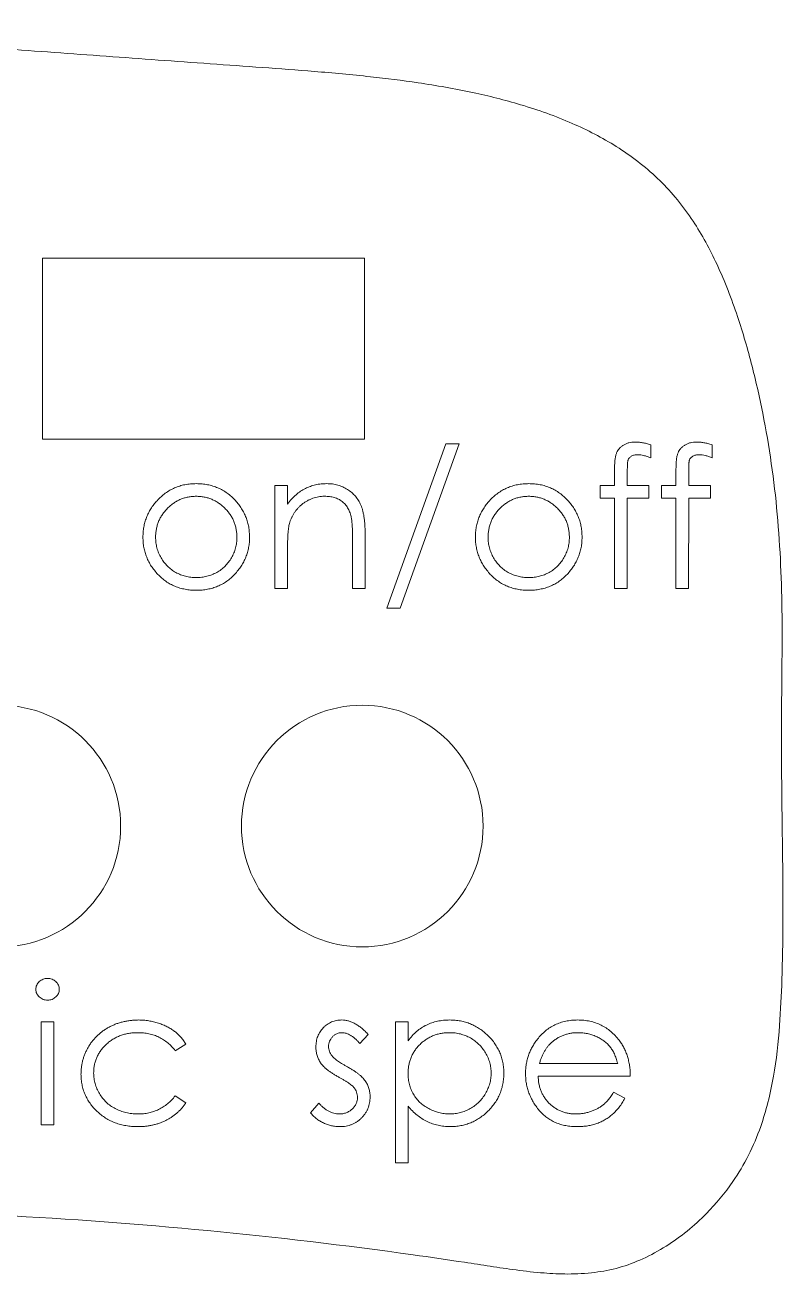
# Model space of a CAD drawing. Header units: millimetres. Extents: x -29.7 to 29.7, y -13.4 to 17.6.
# Drawn here: x 10.92 to 29.74, y -13.39 to 17.63 of the extents above; entities that cross this region are included whole.
import ezdxf

# ---------------------------------------------------------------- set-up
doc = ezdxf.new("R2010")
doc.units = ezdxf.units.MM

msp = doc.modelspace()

# ---------------------------------------------------------------- linework, layer by layer
at = {"color": 7, "linetype": 'Continuous', "lineweight": 15}
for p, q in [((19.35, 11.842), (11.35, 11.842)), ((11.35, 11.842), (11.35, 7.342)), ((19.35, 7.342), (19.35, 11.842)), ((11.35, 7.342), (19.35, 7.342)), ((19.904, 3.144), (21.368, 7.227)), ((21.699, 7.227), (20.235, 3.144)), ((21.368, 7.227), (21.699, 7.227)), ((26.455, 7.206), (26.455, 6.88)), ((27.981, 7.206), (27.981, 6.88)), ((25.558, 6.195), (25.558, 6.604)), ((25.874, 6.55), (25.874, 6.195)), ((27.083, 6.195), (27.083, 6.604)), ((27.4, 6.55), (27.4, 6.195)), ((17.122, 6.195), (17.436, 6.195)), ((17.122, 3.638), (17.122, 6.195)), ((17.436, 6.195), (17.436, 5.734)), ((25.199, 6.195), (25.558, 6.195)), ((25.199, 5.881), (25.199, 6.195)), ((25.874, 6.195), (26.41, 6.195)), ((26.41, 6.195), (26.41, 5.881)), ((26.724, 6.195), (27.083, 6.195)), ((26.724, 5.881), (26.724, 6.195)), ((27.4, 6.195), (27.936, 6.195)), ((27.936, 6.195), (27.936, 5.881)), ((25.558, 5.881), (25.199, 5.881)), ((25.558, 3.638), (25.558, 5.881)), ((25.873, 5.881), (25.872, 3.638)), ((26.41, 5.881), (25.873, 5.881)), ((27.083, 5.881), (26.724, 5.881)), ((27.083, 3.638), (27.083, 5.881)), ((27.399, 5.881), (27.397, 3.638)), ((27.936, 5.881), (27.399, 5.881)), ((19.051, 3.638), (19.051, 4.841)), ((19.365, 4.944), (19.365, 3.638)), ((17.436, 4.562), (17.436, 3.638)), ((17.436, 3.638), (17.122, 3.638)), ((19.365, 3.638), (19.051, 3.638)), ((25.872, 3.638), (25.558, 3.638)), ((27.397, 3.638), (27.083, 3.638)), ((20.235, 3.144), (19.904, 3.144)), ((11.321, -7.123), (11.635, -7.123)), ((11.321, -9.681), (11.321, -7.123)), ((11.635, -7.123), (11.635, -9.681)), ((20.116, -7.123), (20.43, -7.123)), ((20.116, -10.623), (20.116, -7.123)), ((20.43, -7.123), (20.43, -7.597)), ((19.443, -7.442), (19.229, -7.662)), ((14.911, -7.678), (14.648, -7.841)), ((23.693, -8.155), (25.635, -8.155)), ((25.949, -8.469), (23.661, -8.469)), ((14.648, -8.963), (14.911, -9.136)), ((25.535, -8.873), (25.814, -9.02)), ((18.007, -9.38), (18.215, -9.143)), ((20.43, -9.218), (20.43, -10.623)), ((11.635, -9.681), (11.321, -9.681)), ((20.43, -10.623), (20.116, -10.623))]:
    msp.add_line(p, q, dxfattribs=at)
for centre in [(10.293, -2.262), (19.293, -2.262)]:
    msp.add_circle(centre, 3, dxfattribs=at)
for points, knots in [([(0, -11.771), (0.457, -11.764), (1.364, -11.751), (2.712, -11.744), (4.036, -11.747), (5.336, -11.761), (6.612, -11.786), (7.864, -11.821), (9.093, -11.868), (11.622, -11.987), (15.448, -12.269), (19.287, -12.723), (21.622, -13.061), (22.472, -13.194), (23.128, -13.292), (23.769, -13.364), (24.422, -13.396), (25.048, -13.363), (25.677, -13.24), (26.273, -13.017), (27.029, -12.605), (27.804, -11.971), (28.461, -11.177), (28.9, -10.44), (29.181, -9.774), (29.377, -9.115), (29.553, -8.28), (29.663, -7.259), (29.722, -5.991), (29.743, -4.722), (29.737, -3.411), (29.712, -1.717), (29.693, -0.021), (29.715, 1.675), (29.724, 3.369), (29.64, 5.484), (29.342, 7.583), (28.963, 9.241), (28.593, 10.507), (28.115, 11.718), (27.585, 12.677), (27.078, 13.353), (26.484, 13.986), (25.637, 14.632), (24.479, 15.229), (23.273, 15.657), (21.988, 15.976), (20.741, 16.194), (19.428, 16.358), (18.137, 16.477), (16.811, 16.574), (15.088, 16.695), (12.934, 16.853), (10.286, 17.045), (7.7, 17.224), (5.1, 17.386), (2.576, 17.523), (0.849, 17.594), (0, 17.629)], [0, 0, 0, 0, 0.016646, 0.033002, 0.049067, 0.064844, 0.080332, 0.095534, 0.110451, 0.125084, 0.187692, 0.25008, 0.265744, 0.273581, 0.281412, 0.289884, 0.297037, 0.305183, 0.312643, 0.320275, 0.328274, 0.343892, 0.356367, 0.36562, 0.375044, 0.382569, 0.390638, 0.406053, 0.419912, 0.436829, 0.452236, 0.467652, 0.498509, 0.513962, 0.529402, 0.56017, 0.590926, 0.606414, 0.622061, 0.638885, 0.653736, 0.661755, 0.669585, 0.685279, 0.700259, 0.716842, 0.731732, 0.748431, 0.762903, 0.779879, 0.795601, 0.811323, 0.842768, 0.874212, 0.907979, 0.937106, 0.969058, 1, 1, 1, 1]), ([(25.558, 6.604), (25.558, 6.627), (25.558, 6.67), (25.561, 6.733), (25.564, 6.791), (25.57, 6.843), (25.576, 6.891), (25.586, 6.933), (25.595, 6.972), (25.611, 7.015), (25.636, 7.063), (25.675, 7.115), (25.723, 7.161), (25.779, 7.2), (25.843, 7.233), (25.914, 7.256), (25.991, 7.269), (26.045, 7.271), (26.072, 7.272)], [0, 0, 0, 0, 0.069775, 0.133856, 0.192948, 0.247916, 0.296642, 0.341504, 0.38163, 0.416905, 0.483173, 0.548917, 0.616062, 0.686302, 0.759645, 0.83539, 0.914974, 1, 1, 1, 1]), ([(26.072, 7.272), (26.1, 7.271), (26.159, 7.269), (26.252, 7.257), (26.351, 7.235), (26.419, 7.216), (26.455, 7.206)], [0, 0, 0, 0, 0.216182, 0.453863, 0.714999, 1, 1, 1, 1]), ([(27.083, 6.604), (27.083, 6.627), (27.083, 6.67), (27.087, 6.733), (27.09, 6.791), (27.095, 6.843), (27.102, 6.891), (27.112, 6.933), (27.121, 6.972), (27.137, 7.015), (27.161, 7.063), (27.201, 7.115), (27.248, 7.161), (27.305, 7.2), (27.369, 7.233), (27.44, 7.256), (27.517, 7.269), (27.57, 7.271), (27.598, 7.272)], [0, 0, 0, 0, 0.069775, 0.133856, 0.192948, 0.247916, 0.296642, 0.341504, 0.38163, 0.416905, 0.483173, 0.548917, 0.616062, 0.686302, 0.759645, 0.83539, 0.914974, 1, 1, 1, 1]), ([(27.598, 7.272), (27.626, 7.271), (27.685, 7.269), (27.777, 7.257), (27.877, 7.235), (27.945, 7.216), (27.981, 7.206)], [0, 0, 0, 0, 0.216182, 0.453863, 0.714999, 1, 1, 1, 1]), ([(26.137, 6.958), (26.121, 6.957), (26.091, 6.956), (26.047, 6.95), (26.008, 6.937), (25.973, 6.92), (25.944, 6.898), (25.919, 6.877), (25.901, 6.853), (25.892, 6.83), (25.886, 6.809), (25.884, 6.788), (25.879, 6.762), (25.878, 6.729), (25.875, 6.692), (25.876, 6.65), (25.873, 6.602), (25.874, 6.568), (25.874, 6.55)], [0, 0, 0, 0, 0.082, 0.158724, 0.229424, 0.297719, 0.360776, 0.416988, 0.468546, 0.516675, 0.544534, 0.581509, 0.628334, 0.683433, 0.749506, 0.822818, 0.907151, 1, 1, 1, 1]), ([(26.455, 6.88), (26.425, 6.891), (26.369, 6.914), (26.286, 6.939), (26.209, 6.955), (26.16, 6.957), (26.137, 6.958)], [0, 0, 0, 0, 0.291371, 0.553028, 0.789011, 1, 1, 1, 1]), ([(27.662, 6.958), (27.647, 6.957), (27.616, 6.956), (27.573, 6.95), (27.534, 6.937), (27.499, 6.92), (27.47, 6.898), (27.445, 6.877), (27.427, 6.853), (27.417, 6.83), (27.411, 6.809), (27.409, 6.788), (27.405, 6.762), (27.404, 6.729), (27.401, 6.692), (27.401, 6.65), (27.399, 6.602), (27.399, 6.568), (27.4, 6.55)], [0, 0, 0, 0, 0.082, 0.158724, 0.229424, 0.297719, 0.360776, 0.416988, 0.468546, 0.516675, 0.544534, 0.581509, 0.628334, 0.683433, 0.749506, 0.822818, 0.907151, 1, 1, 1, 1]), ([(27.981, 6.88), (27.951, 6.891), (27.895, 6.914), (27.811, 6.939), (27.735, 6.955), (27.686, 6.957), (27.662, 6.958)], [0, 0, 0, 0, 0.291371, 0.553028, 0.789011, 1, 1, 1, 1]), ([(14.197, 5.817), (14.229, 5.851), (14.293, 5.917), (14.4, 6.003), (14.513, 6.077), (14.633, 6.136), (14.758, 6.183), (14.89, 6.216), (15.029, 6.237), (15.123, 6.239), (15.171, 6.24)], [0, 0, 0, 0, 0.128498, 0.252713, 0.374819, 0.496436, 0.617911, 0.741288, 0.8687, 1, 1, 1, 1]), ([(15.171, 6.24), (15.219, 6.239), (15.313, 6.237), (15.451, 6.216), (15.583, 6.183), (15.708, 6.138), (15.827, 6.077), (15.94, 6.005), (16.047, 5.919), (16.111, 5.852), (16.143, 5.819)], [0, 0, 0, 0, 0.131751, 0.258332, 0.382134, 0.503804, 0.624693, 0.746871, 0.871514, 1, 1, 1, 1]), ([(17.436, 5.734), (17.469, 5.776), (17.535, 5.857), (17.643, 5.964), (17.757, 6.052), (17.877, 6.122), (18.003, 6.175), (18.134, 6.213), (18.27, 6.236), (18.362, 6.239), (18.409, 6.24)], [0, 0, 0, 0, 0.140976, 0.2735688, 0.3989883, 0.5199298, 0.63811, 0.7565889, 0.8768598, 1, 1, 1, 1]), ([(18.409, 6.24), (18.456, 6.238), (18.549, 6.235), (18.684, 6.208), (18.81, 6.162), (18.926, 6.099), (19.032, 6.02), (19.124, 5.928), (19.2, 5.823), (19.251, 5.725), (19.285, 5.639), (19.306, 5.564), (19.324, 5.482), (19.34, 5.391), (19.351, 5.291), (19.359, 5.183), (19.365, 5.066), (19.365, 4.985), (19.365, 4.944)], [0, 0, 0, 0, 0.07724, 0.151178, 0.223488, 0.295543, 0.366976, 0.437131, 0.507044, 0.57856, 0.616614, 0.658756, 0.704491, 0.754803, 0.809332, 0.868274, 0.932073, 1, 1, 1, 1]), ([(22.453, 5.817), (22.486, 5.851), (22.549, 5.917), (22.657, 6.003), (22.769, 6.077), (22.889, 6.136), (23.015, 6.183), (23.147, 6.216), (23.285, 6.237), (23.38, 6.239), (23.428, 6.24)], [0, 0, 0, 0, 0.128498, 0.252713, 0.374819, 0.496436, 0.617911, 0.741288, 0.8687, 1, 1, 1, 1]), ([(23.428, 6.24), (23.476, 6.239), (23.57, 6.237), (23.708, 6.216), (23.839, 6.183), (23.965, 6.138), (24.083, 6.077), (24.196, 6.005), (24.303, 5.919), (24.367, 5.852), (24.399, 5.819)], [0, 0, 0, 0, 0.131751, 0.258332, 0.382134, 0.503804, 0.624693, 0.746871, 0.871514, 1, 1, 1, 1]), ([(15.17, 5.926), (15.136, 5.925), (15.069, 5.923), (14.97, 5.909), (14.875, 5.886), (14.784, 5.853), (14.696, 5.811), (14.612, 5.759), (14.532, 5.699), (14.457, 5.629), (14.387, 5.553), (14.327, 5.472), (14.275, 5.388), (14.233, 5.3), (14.201, 5.207), (14.178, 5.11), (14.163, 5.01), (14.161, 4.942), (14.16, 4.907)], [0, 0, 0, 0, 0.063846, 0.126044, 0.187165, 0.247399, 0.30838, 0.36978, 0.432584, 0.497641, 0.562401, 0.625557, 0.687332, 0.748313, 0.809791, 0.871768, 0.934836, 1, 1, 1, 1]), ([(16.179, 4.907), (16.179, 4.942), (16.177, 5.01), (16.162, 5.11), (16.139, 5.207), (16.107, 5.3), (16.064, 5.388), (16.012, 5.472), (15.952, 5.554), (15.882, 5.629), (15.806, 5.699), (15.726, 5.759), (15.642, 5.811), (15.555, 5.853), (15.463, 5.885), (15.369, 5.909), (15.27, 5.923), (15.204, 5.925), (15.17, 5.926)], [0, 0, 0, 0, 0.0651848, 0.1282737, 0.1902702, 0.2517683, 0.3127687, 0.3747933, 0.4379696, 0.5030474, 0.5681252, 0.6309497, 0.6923691, 0.7529732, 0.8136411, 0.8743552, 0.936573, 1, 1, 1, 1]), ([(18.354, 5.926), (18.329, 5.926), (18.279, 5.925), (18.205, 5.915), (18.133, 5.9), (18.063, 5.879), (17.995, 5.85), (17.928, 5.818), (17.865, 5.777), (17.803, 5.732), (17.746, 5.682), (17.693, 5.629), (17.645, 5.573), (17.602, 5.514), (17.565, 5.452), (17.532, 5.387), (17.505, 5.319), (17.491, 5.272), (17.484, 5.249)], [0, 0, 0, 0, 0.063986, 0.126627, 0.188984, 0.25023, 0.312351, 0.374574, 0.438148, 0.50292, 0.567974, 0.630771, 0.692935, 0.754398, 0.815218, 0.876117, 0.938015, 1, 1, 1, 1]), ([(19.014, 5.423), (19.003, 5.462), (18.983, 5.539), (18.933, 5.642), (18.869, 5.731), (18.791, 5.803), (18.7, 5.859), (18.595, 5.898), (18.479, 5.922), (18.397, 5.925), (18.354, 5.926)], [0, 0, 0, 0, 0.13552, 0.260833, 0.378476, 0.493178, 0.609281, 0.729981, 0.859261, 1, 1, 1, 1]), ([(23.426, 5.926), (23.392, 5.925), (23.325, 5.923), (23.227, 5.909), (23.132, 5.886), (23.04, 5.853), (22.953, 5.811), (22.869, 5.759), (22.788, 5.699), (22.713, 5.629), (22.644, 5.553), (22.583, 5.472), (22.532, 5.388), (22.489, 5.3), (22.457, 5.207), (22.434, 5.11), (22.42, 5.01), (22.418, 4.942), (22.417, 4.907)], [0, 0, 0, 0, 0.063846, 0.126044, 0.187165, 0.247399, 0.30838, 0.36978, 0.432584, 0.497641, 0.562401, 0.625557, 0.687332, 0.748313, 0.809791, 0.871768, 0.934836, 1, 1, 1, 1]), ([(24.436, 4.907), (24.435, 4.942), (24.433, 5.01), (24.419, 5.11), (24.395, 5.207), (24.363, 5.3), (24.321, 5.388), (24.268, 5.472), (24.208, 5.554), (24.138, 5.629), (24.063, 5.699), (23.982, 5.759), (23.899, 5.811), (23.811, 5.853), (23.72, 5.885), (23.625, 5.909), (23.527, 5.923), (23.46, 5.925), (23.426, 5.926)], [0, 0, 0, 0, 0.065185, 0.128274, 0.19027, 0.251768, 0.312769, 0.374793, 0.43797, 0.503047, 0.568125, 0.63095, 0.692369, 0.752973, 0.813641, 0.874355, 0.936573, 1, 1, 1, 1]), ([(13.846, 4.909), (13.847, 4.952), (13.849, 5.037), (13.866, 5.162), (13.893, 5.283), (13.932, 5.399), (13.981, 5.51), (14.042, 5.618), (14.114, 5.721), (14.169, 5.784), (14.197, 5.817)], [0, 0, 0, 0, 0.128919, 0.255238, 0.378679, 0.501088, 0.622714, 0.746241, 0.871589, 1, 1, 1, 1]), ([(16.143, 5.819), (16.171, 5.787), (16.226, 5.723), (16.297, 5.619), (16.359, 5.512), (16.408, 5.4), (16.446, 5.284), (16.474, 5.163), (16.49, 5.037), (16.492, 4.952), (16.494, 4.909)], [0, 0, 0, 0, 0.128157, 0.253834, 0.376506, 0.498534, 0.621368, 0.744565, 0.870634, 1, 1, 1, 1]), ([(22.103, 4.909), (22.104, 4.952), (22.106, 5.037), (22.122, 5.162), (22.15, 5.283), (22.188, 5.399), (22.238, 5.51), (22.298, 5.618), (22.37, 5.721), (22.425, 5.784), (22.453, 5.817)], [0, 0, 0, 0, 0.128919, 0.255238, 0.378679, 0.501088, 0.622714, 0.746241, 0.871589, 1, 1, 1, 1]), ([(24.399, 5.819), (24.427, 5.787), (24.483, 5.723), (24.554, 5.619), (24.615, 5.512), (24.664, 5.4), (24.703, 5.284), (24.73, 5.163), (24.747, 5.037), (24.749, 4.952), (24.75, 4.909)], [0, 0, 0, 0, 0.128157, 0.253834, 0.376506, 0.498534, 0.621368, 0.744565, 0.870634, 1, 1, 1, 1]), ([(19.051, 4.841), (19.051, 4.876), (19.051, 4.942), (19.05, 5.037), (19.047, 5.124), (19.043, 5.201), (19.037, 5.27), (19.031, 5.329), (19.024, 5.379), (19.017, 5.409), (19.014, 5.423)], [0, 0, 0, 0, 0.17885, 0.34211, 0.489826, 0.623254, 0.74008, 0.841483, 0.928908, 1, 1, 1, 1]), ([(17.484, 5.249), (17.48, 5.231), (17.472, 5.194), (17.462, 5.132), (17.454, 5.061), (17.447, 4.98), (17.443, 4.889), (17.438, 4.789), (17.436, 4.679), (17.436, 4.602), (17.436, 4.562)], [0, 0, 0, 0, 0.076995, 0.167615, 0.271052, 0.38946, 0.520843, 0.666399, 0.826094, 1, 1, 1, 1]), ([(15.171, 3.593), (15.124, 3.594), (15.03, 3.596), (14.893, 3.615), (14.763, 3.646), (14.64, 3.689), (14.523, 3.745), (14.413, 3.813), (14.31, 3.894), (14.215, 3.986), (14.129, 4.086), (14.053, 4.191), (13.989, 4.301), (13.937, 4.414), (13.896, 4.532), (13.867, 4.655), (13.849, 4.781), (13.847, 4.866), (13.846, 4.909)], [0, 0, 0, 0, 0.0687423, 0.1346352, 0.1983242, 0.260825, 0.3227136, 0.3845545, 0.4469129, 0.5109576, 0.5749307, 0.6366845, 0.6974831, 0.7571338, 0.8169657, 0.8768184, 0.9376626, 1, 1, 1, 1]), ([(14.16, 4.907), (14.162, 4.863), (14.165, 4.774), (14.191, 4.643), (14.234, 4.517), (14.293, 4.398), (14.366, 4.287), (14.453, 4.188), (14.551, 4.103), (14.661, 4.032), (14.779, 3.976), (14.905, 3.937), (15.035, 3.911), (15.125, 3.908), (15.17, 3.907)], [0, 0, 0, 0, 0.084733, 0.168179, 0.251488, 0.335841, 0.419834, 0.502345, 0.583649, 0.665931, 0.748717, 0.831047, 0.91441, 1, 1, 1, 1]), ([(15.17, 3.907), (15.215, 3.908), (15.304, 3.911), (15.435, 3.936), (15.56, 3.977), (15.678, 4.032), (15.788, 4.103), (15.887, 4.188), (15.973, 4.287), (16.046, 4.398), (16.106, 4.517), (16.149, 4.643), (16.175, 4.774), (16.178, 4.863), (16.179, 4.907)], [0, 0, 0, 0, 0.085606, 0.168983, 0.250908, 0.333708, 0.416005, 0.49766, 0.579893, 0.663902, 0.748466, 0.831791, 0.915252, 1, 1, 1, 1]), ([(16.494, 4.909), (16.493, 4.866), (16.491, 4.781), (16.472, 4.655), (16.444, 4.532), (16.403, 4.414), (16.351, 4.301), (16.287, 4.191), (16.211, 4.086), (16.125, 3.986), (16.03, 3.894), (15.927, 3.814), (15.818, 3.745), (15.701, 3.689), (15.578, 3.646), (15.448, 3.615), (15.312, 3.596), (15.219, 3.594), (15.171, 3.593)], [0, 0, 0, 0, 0.062416, 0.123337, 0.183265, 0.243172, 0.302898, 0.363774, 0.425605, 0.489659, 0.553785, 0.616222, 0.677854, 0.739517, 0.802097, 0.865866, 0.931508, 1, 1, 1, 1]), ([(23.428, 3.593), (23.38, 3.594), (23.286, 3.596), (23.15, 3.615), (23.02, 3.646), (22.897, 3.689), (22.779, 3.745), (22.67, 3.813), (22.566, 3.894), (22.471, 3.986), (22.385, 4.086), (22.309, 4.191), (22.246, 4.301), (22.193, 4.414), (22.152, 4.532), (22.124, 4.655), (22.105, 4.781), (22.104, 4.866), (22.103, 4.909)], [0, 0, 0, 0, 0.068742, 0.134635, 0.198324, 0.260825, 0.322714, 0.384555, 0.446913, 0.510958, 0.574931, 0.636685, 0.697483, 0.757134, 0.816966, 0.876818, 0.937663, 1, 1, 1, 1]), ([(22.417, 4.907), (22.418, 4.863), (22.421, 4.774), (22.447, 4.643), (22.491, 4.517), (22.549, 4.398), (22.623, 4.287), (22.709, 4.188), (22.808, 4.103), (22.918, 4.032), (23.036, 3.976), (23.161, 3.937), (23.292, 3.911), (23.381, 3.908), (23.426, 3.907)], [0, 0, 0, 0, 0.084733, 0.168179, 0.251488, 0.335841, 0.419834, 0.502345, 0.583649, 0.665931, 0.748717, 0.831047, 0.91441, 1, 1, 1, 1]), ([(23.426, 3.907), (23.472, 3.908), (23.561, 3.911), (23.691, 3.936), (23.816, 3.977), (23.934, 4.032), (24.044, 4.103), (24.143, 4.188), (24.229, 4.287), (24.302, 4.398), (24.362, 4.517), (24.405, 4.643), (24.431, 4.774), (24.434, 4.863), (24.436, 4.907)], [0, 0, 0, 0, 0.085606, 0.168983, 0.250908, 0.333708, 0.416005, 0.49766, 0.579893, 0.663902, 0.748466, 0.831791, 0.915252, 1, 1, 1, 1]), ([(24.75, 4.909), (24.749, 4.866), (24.747, 4.781), (24.729, 4.655), (24.7, 4.532), (24.659, 4.414), (24.607, 4.301), (24.543, 4.191), (24.467, 4.086), (24.381, 3.986), (24.286, 3.894), (24.183, 3.814), (24.074, 3.745), (23.957, 3.689), (23.834, 3.646), (23.704, 3.615), (23.568, 3.596), (23.475, 3.594), (23.428, 3.593)], [0, 0, 0, 0, 0.062416, 0.123337, 0.183265, 0.243172, 0.302898, 0.363774, 0.425605, 0.489659, 0.553785, 0.616222, 0.677854, 0.739517, 0.802097, 0.865866, 0.931508, 1, 1, 1, 1]), ([(11.186, -6.317), (11.187, -6.299), (11.189, -6.263), (11.206, -6.212), (11.233, -6.165), (11.271, -6.124), (11.315, -6.09), (11.365, -6.065), (11.42, -6.049), (11.457, -6.047), (11.476, -6.046)], [0, 0, 0, 0, 0.12329, 0.242149, 0.363437, 0.489745, 0.618115, 0.744894, 0.868932, 1, 1, 1, 1]), ([(11.476, -6.046), (11.496, -6.047), (11.534, -6.049), (11.589, -6.064), (11.64, -6.09), (11.684, -6.124), (11.722, -6.165), (11.749, -6.212), (11.766, -6.263), (11.768, -6.299), (11.769, -6.317)], [0, 0, 0, 0, 0.131899, 0.258284, 0.384341, 0.51198, 0.638632, 0.75923, 0.877412, 1, 1, 1, 1]), ([(11.476, -6.585), (11.457, -6.584), (11.42, -6.582), (11.365, -6.567), (11.315, -6.541), (11.271, -6.507), (11.234, -6.466), (11.206, -6.42), (11.189, -6.37), (11.187, -6.335), (11.186, -6.317)], [0, 0, 0, 0, 0.131867, 0.256661, 0.384213, 0.513365, 0.640443, 0.761085, 0.879146, 1, 1, 1, 1]), ([(11.769, -6.317), (11.768, -6.335), (11.766, -6.37), (11.749, -6.42), (11.722, -6.466), (11.684, -6.507), (11.64, -6.541), (11.589, -6.567), (11.534, -6.582), (11.496, -6.584), (11.476, -6.585)], [0, 0, 0, 0, 0.1201621, 0.2375463, 0.3574971, 0.4849171, 0.6133293, 0.7401504, 0.8673013, 1, 1, 1, 1]), ([(12.308, -8.423), (12.308, -8.393), (12.309, -8.333), (12.319, -8.244), (12.332, -8.156), (12.354, -8.07), (12.38, -7.986), (12.412, -7.903), (12.45, -7.822), (12.494, -7.743), (12.542, -7.667), (12.596, -7.595), (12.653, -7.527), (12.716, -7.464), (12.782, -7.405), (12.853, -7.35), (12.929, -7.3), (13.008, -7.253), (13.091, -7.212), (13.176, -7.176), (13.264, -7.146), (13.355, -7.122), (13.447, -7.102), (13.543, -7.089), (13.64, -7.08), (13.706, -7.079), (13.74, -7.078)], [0, 0, 0, 0, 0.041291, 0.082136, 0.122636, 0.162831, 0.203007, 0.243526, 0.284173, 0.32541, 0.366855, 0.407551, 0.448187, 0.488683, 0.529015, 0.569843, 0.61137, 0.653238, 0.695446, 0.737751, 0.780043, 0.822807, 0.865978, 0.909595, 0.954231, 1, 1, 1, 1]), ([(13.74, -7.078), (13.782, -7.079), (13.865, -7.081), (13.989, -7.097), (14.111, -7.12), (14.229, -7.155), (14.342, -7.196), (14.448, -7.243), (14.543, -7.298), (14.631, -7.358), (14.712, -7.425), (14.785, -7.501), (14.853, -7.585), (14.891, -7.647), (14.911, -7.678)], [0, 0, 0, 0, 0.091269, 0.182081, 0.27191, 0.362049, 0.450066, 0.533976, 0.613602, 0.690198, 0.765413, 0.841437, 0.919733, 1, 1, 1, 1]), ([(18.141, -7.749), (18.142, -7.726), (18.143, -7.68), (18.151, -7.612), (18.166, -7.547), (18.185, -7.485), (18.212, -7.426), (18.244, -7.371), (18.281, -7.318), (18.324, -7.269), (18.371, -7.225), (18.422, -7.186), (18.475, -7.153), (18.532, -7.125), (18.591, -7.104), (18.654, -7.089), (18.72, -7.08), (18.765, -7.079), (18.788, -7.078)], [0, 0, 0, 0, 0.067978, 0.133044, 0.196507, 0.258613, 0.319728, 0.380873, 0.442636, 0.505079, 0.567881, 0.628814, 0.68891, 0.748765, 0.809386, 0.870884, 0.934037, 1, 1, 1, 1]), ([(18.788, -7.078), (18.815, -7.08), (18.87, -7.082), (18.952, -7.1), (19.034, -7.129), (19.117, -7.169), (19.199, -7.221), (19.281, -7.284), (19.364, -7.357), (19.416, -7.413), (19.443, -7.442)], [0, 0, 0, 0, 0.105714, 0.213412, 0.326127, 0.444452, 0.569061, 0.702712, 0.846318, 1, 1, 1, 1]), ([(20.43, -7.597), (20.463, -7.554), (20.528, -7.47), (20.64, -7.362), (20.758, -7.271), (20.885, -7.2), (21.019, -7.146), (21.16, -7.106), (21.309, -7.083), (21.411, -7.08), (21.463, -7.078)], [0, 0, 0, 0, 0.13536, 0.263045, 0.386061, 0.505771, 0.625178, 0.746148, 0.870538, 1, 1, 1, 1]), ([(21.463, -7.078), (21.509, -7.08), (21.598, -7.082), (21.73, -7.1), (21.858, -7.13), (21.979, -7.173), (22.096, -7.227), (22.208, -7.295), (22.315, -7.373), (22.414, -7.463), (22.507, -7.561), (22.587, -7.666), (22.655, -7.775), (22.711, -7.89), (22.755, -8.009), (22.786, -8.134), (22.804, -8.263), (22.807, -8.351), (22.808, -8.395)], [0, 0, 0, 0, 0.065081, 0.128636, 0.190653, 0.252125, 0.313446, 0.375227, 0.438498, 0.503285, 0.56801, 0.630879, 0.692154, 0.752552, 0.813191, 0.873985, 0.936258, 1, 1, 1, 1]), ([(23.641, -7.555), (23.673, -7.517), (23.735, -7.443), (23.841, -7.345), (23.955, -7.263), (24.076, -7.195), (24.207, -7.143), (24.344, -7.105), (24.49, -7.083), (24.59, -7.08), (24.641, -7.078)], [0, 0, 0, 0, 0.128835, 0.253589, 0.374643, 0.49534, 0.616325, 0.739759, 0.866842, 1, 1, 1, 1]), ([(24.641, -7.078), (24.693, -7.08), (24.796, -7.082), (24.946, -7.107), (25.088, -7.146), (25.222, -7.201), (25.348, -7.272), (25.464, -7.361), (25.574, -7.463), (25.638, -7.542), (25.671, -7.582)], [0, 0, 0, 0, 0.13204, 0.259033, 0.38188, 0.502258, 0.622752, 0.744743, 0.870109, 1, 1, 1, 1]), ([(13.717, -7.393), (13.678, -7.394), (13.603, -7.396), (13.492, -7.409), (13.386, -7.432), (13.285, -7.464), (13.189, -7.505), (13.099, -7.556), (13.012, -7.615), (12.933, -7.684), (12.86, -7.758), (12.797, -7.838), (12.742, -7.92), (12.699, -8.008), (12.663, -8.099), (12.64, -8.194), (12.625, -8.293), (12.623, -8.361), (12.622, -8.395)], [0, 0, 0, 0, 0.069522, 0.136921, 0.201969, 0.265462, 0.328248, 0.390817, 0.45355, 0.517542, 0.580738, 0.641922, 0.701597, 0.760313, 0.818757, 0.877718, 0.938094, 1, 1, 1, 1]), ([(14.648, -7.841), (14.619, -7.805), (14.562, -7.735), (14.463, -7.644), (14.358, -7.566), (14.245, -7.502), (14.124, -7.453), (13.995, -7.418), (13.858, -7.396), (13.764, -7.394), (13.717, -7.393)], [0, 0, 0, 0, 0.128324, 0.252584, 0.373506, 0.493364, 0.614609, 0.73847, 0.865995, 1, 1, 1, 1]), ([(18.788, -7.393), (18.766, -7.394), (18.722, -7.396), (18.66, -7.417), (18.602, -7.449), (18.551, -7.495), (18.509, -7.548), (18.478, -7.607), (18.459, -7.67), (18.457, -7.714), (18.455, -7.737)], [0, 0, 0, 0, 0.124958, 0.245901, 0.369166, 0.498511, 0.628504, 0.751028, 0.873724, 1, 1, 1, 1]), ([(19.229, -7.662), (19.211, -7.64), (19.176, -7.599), (19.119, -7.544), (19.063, -7.498), (19.008, -7.459), (18.953, -7.43), (18.898, -7.408), (18.843, -7.395), (18.806, -7.393), (18.788, -7.393)], [0, 0, 0, 0, 0.158223, 0.305036, 0.441309, 0.565963, 0.683525, 0.793334, 0.898518, 1, 1, 1, 1]), ([(21.46, -7.393), (21.425, -7.393), (21.355, -7.394), (21.252, -7.409), (21.153, -7.431), (21.059, -7.464), (20.969, -7.504), (20.883, -7.555), (20.802, -7.615), (20.726, -7.682), (20.657, -7.757), (20.596, -7.836), (20.545, -7.921), (20.502, -8.01), (20.47, -8.103), (20.447, -8.201), (20.433, -8.303), (20.431, -8.372), (20.43, -8.408)], [0, 0, 0, 0, 0.066044, 0.130024, 0.192374, 0.253884, 0.314896, 0.375806, 0.438242, 0.501591, 0.564881, 0.626533, 0.687516, 0.748106, 0.808796, 0.870822, 0.934371, 1, 1, 1, 1]), ([(22.494, -8.399), (22.492, -8.355), (22.489, -8.267), (22.461, -8.139), (22.418, -8.013), (22.355, -7.893), (22.281, -7.781), (22.192, -7.681), (22.091, -7.594), (21.978, -7.522), (21.857, -7.464), (21.73, -7.423), (21.597, -7.397), (21.506, -7.394), (21.46, -7.393)], [0, 0, 0, 0, 0.081994, 0.163349, 0.245826, 0.330367, 0.415198, 0.497941, 0.580476, 0.66374, 0.747513, 0.830399, 0.914076, 1, 1, 1, 1]), ([(24.657, -7.393), (24.625, -7.393), (24.563, -7.394), (24.472, -7.406), (24.385, -7.425), (24.3, -7.451), (24.219, -7.485), (24.141, -7.526), (24.067, -7.576), (24.021, -7.613), (23.998, -7.632)], [0, 0, 0, 0, 0.131092, 0.259141, 0.384162, 0.505992, 0.629098, 0.750669, 0.874039, 1, 1, 1, 1]), ([(25.635, -8.155), (25.623, -8.114), (25.601, -8.034), (25.555, -7.922), (25.503, -7.824), (25.441, -7.738), (25.371, -7.662), (25.291, -7.596), (25.2, -7.536), (25.101, -7.486), (24.995, -7.444), (24.884, -7.415), (24.772, -7.395), (24.695, -7.393), (24.657, -7.393)], [0, 0, 0, 0, 0.09624, 0.185231, 0.267501, 0.3444, 0.419595, 0.496891, 0.576638, 0.660268, 0.745387, 0.83004, 0.914474, 1, 1, 1, 1]), ([(18.258, -8.143), (18.24, -8.114), (18.204, -8.056), (18.169, -7.959), (18.145, -7.856), (18.142, -7.786), (18.141, -7.749)], [0, 0, 0, 0, 0.246252, 0.492591, 0.74057, 1, 1, 1, 1]), ([(18.455, -7.737), (18.456, -7.757), (18.459, -7.797), (18.476, -7.857), (18.503, -7.915), (18.529, -7.951), (18.542, -7.969)], [0, 0, 0, 0, 0.24004, 0.479403, 0.731757, 1, 1, 1, 1]), ([(23.346, -8.409), (23.347, -8.37), (23.35, -8.292), (23.363, -8.177), (23.386, -8.065), (23.418, -7.956), (23.46, -7.85), (23.511, -7.748), (23.571, -7.649), (23.617, -7.587), (23.641, -7.555)], [0, 0, 0, 0, 0.128045, 0.253768, 0.377428, 0.500551, 0.623296, 0.746578, 0.872348, 1, 1, 1, 1]), ([(23.998, -7.632), (23.981, -7.647), (23.947, -7.678), (23.902, -7.731), (23.859, -7.787), (23.82, -7.85), (23.784, -7.919), (23.75, -7.993), (23.719, -8.072), (23.702, -8.127), (23.693, -8.155)], [0, 0, 0, 0, 0.109984, 0.22258, 0.3385, 0.458709, 0.585535, 0.717518, 0.854667, 1, 1, 1, 1]), ([(25.671, -7.582), (25.693, -7.612), (25.737, -7.672), (25.792, -7.77), (25.84, -7.873), (25.878, -7.982), (25.909, -8.096), (25.932, -8.215), (25.945, -8.341), (25.948, -8.426), (25.949, -8.469)], [0, 0, 0, 0, 0.118522, 0.236255, 0.356174, 0.47725, 0.60154, 0.729618, 0.862158, 1, 1, 1, 1]), ([(18.542, -7.969), (18.55, -7.979), (18.567, -7.999), (18.599, -8.028), (18.635, -8.06), (18.678, -8.092), (18.727, -8.126), (18.782, -8.16), (18.842, -8.197), (18.885, -8.22), (18.908, -8.233)], [0, 0, 0, 0, 0.083425, 0.17756, 0.283982, 0.402217, 0.533568, 0.676121, 0.831649, 1, 1, 1, 1]), ([(18.699, -8.493), (18.673, -8.478), (18.623, -8.45), (18.551, -8.406), (18.487, -8.361), (18.428, -8.318), (18.375, -8.275), (18.33, -8.231), (18.291, -8.188), (18.269, -8.158), (18.258, -8.143)], [0, 0, 0, 0, 0.157762, 0.30595, 0.443775, 0.572824, 0.692154, 0.802296, 0.905564, 1, 1, 1, 1]), ([(18.908, -8.233), (18.935, -8.248), (18.987, -8.277), (19.062, -8.323), (19.13, -8.368), (19.191, -8.413), (19.245, -8.458), (19.293, -8.502), (19.334, -8.546), (19.357, -8.577), (19.368, -8.591)], [0, 0, 0, 0, 0.158989, 0.307115, 0.446213, 0.574876, 0.694152, 0.804581, 0.906593, 1, 1, 1, 1]), ([(13.714, -9.726), (13.664, -9.725), (13.567, -9.723), (13.425, -9.704), (13.289, -9.675), (13.159, -9.634), (13.036, -9.58), (12.919, -9.515), (12.809, -9.437), (12.707, -9.348), (12.613, -9.252), (12.532, -9.148), (12.462, -9.04), (12.406, -8.927), (12.362, -8.808), (12.331, -8.684), (12.311, -8.555), (12.309, -8.468), (12.308, -8.423)], [0, 0, 0, 0, 0.069559, 0.136335, 0.201096, 0.26445, 0.327005, 0.389391, 0.451976, 0.51567, 0.578973, 0.640167, 0.69974, 0.758685, 0.81782, 0.876984, 0.937634, 1, 1, 1, 1]), ([(12.622, -8.395), (12.624, -8.44), (12.627, -8.529), (12.655, -8.66), (12.7, -8.787), (12.762, -8.909), (12.841, -9.021), (12.933, -9.122), (13.039, -9.21), (13.158, -9.282), (13.287, -9.34), (13.424, -9.382), (13.569, -9.407), (13.668, -9.41), (13.719, -9.412)], [0, 0, 0, 0, 0.080525, 0.159965, 0.240321, 0.322529, 0.405024, 0.486597, 0.567865, 0.651333, 0.736238, 0.821529, 0.909005, 1, 1, 1, 1]), ([(19.087, -8.756), (19.079, -8.747), (19.062, -8.728), (19.03, -8.699), (18.991, -8.668), (18.946, -8.636), (18.894, -8.603), (18.835, -8.568), (18.77, -8.53), (18.724, -8.506), (18.699, -8.493)], [0, 0, 0, 0, 0.0768751, 0.1674617, 0.27227, 0.3895508, 0.5208014, 0.6662633, 0.8255449, 1, 1, 1, 1]), ([(19.368, -8.591), (19.386, -8.621), (19.423, -8.68), (19.461, -8.777), (19.483, -8.881), (19.486, -8.951), (19.487, -8.987)], [0, 0, 0, 0, 0.248839, 0.495235, 0.743336, 1, 1, 1, 1]), ([(20.43, -8.408), (20.431, -8.454), (20.434, -8.545), (20.46, -8.678), (20.501, -8.803), (20.56, -8.921), (20.633, -9.029), (20.723, -9.126), (20.826, -9.21), (20.942, -9.282), (21.067, -9.34), (21.196, -9.381), (21.33, -9.407), (21.42, -9.41), (21.465, -9.412)], [0, 0, 0, 0, 0.08644, 0.169344, 0.251061, 0.332326, 0.413189, 0.494299, 0.576654, 0.661785, 0.747765, 0.831967, 0.915299, 1, 1, 1, 1]), ([(21.465, -9.412), (21.51, -9.41), (21.598, -9.407), (21.728, -9.38), (21.855, -9.34), (21.975, -9.28), (22.088, -9.207), (22.19, -9.119), (22.279, -9.018), (22.355, -8.905), (22.416, -8.784), (22.462, -8.658), (22.488, -8.529), (22.492, -8.442), (22.494, -8.399)], [0, 0, 0, 0, 0.08342, 0.165574, 0.248159, 0.332033, 0.416257, 0.499525, 0.583039, 0.668596, 0.754035, 0.83692, 0.9183, 1, 1, 1, 1]), ([(22.808, -8.395), (22.807, -8.441), (22.804, -8.53), (22.786, -8.662), (22.756, -8.788), (22.713, -8.909), (22.657, -9.025), (22.589, -9.136), (22.509, -9.241), (22.418, -9.339), (22.319, -9.43), (22.213, -9.509), (22.102, -9.576), (21.986, -9.631), (21.865, -9.673), (21.739, -9.704), (21.607, -9.722), (21.518, -9.725), (21.473, -9.726)], [0, 0, 0, 0, 0.064921, 0.128034, 0.189574, 0.25058, 0.311733, 0.37325, 0.435763, 0.500346, 0.564949, 0.627528, 0.689157, 0.749865, 0.81076, 0.8723, 0.935413, 1, 1, 1, 1]), ([(24.633, -9.726), (24.584, -9.725), (24.488, -9.723), (24.348, -9.703), (24.217, -9.672), (24.094, -9.628), (23.979, -9.57), (23.873, -9.5), (23.774, -9.418), (23.686, -9.323), (23.607, -9.222), (23.537, -9.116), (23.478, -9.006), (23.431, -8.892), (23.392, -8.777), (23.365, -8.657), (23.35, -8.534), (23.348, -8.451), (23.346, -8.409)], [0, 0, 0, 0, 0.071579, 0.139629, 0.204797, 0.268135, 0.329814, 0.391301, 0.453434, 0.516552, 0.579631, 0.641119, 0.701294, 0.76081, 0.819932, 0.87892, 0.938983, 1, 1, 1, 1]), ([(23.661, -8.469), (23.662, -8.503), (23.665, -8.569), (23.679, -8.666), (23.701, -8.759), (23.733, -8.846), (23.771, -8.929), (23.817, -9.007), (23.872, -9.08), (23.934, -9.149), (24.003, -9.21), (24.075, -9.264), (24.152, -9.31), (24.233, -9.347), (24.318, -9.376), (24.406, -9.396), (24.499, -9.41), (24.562, -9.411), (24.594, -9.412)], [0, 0, 0, 0, 0.068385, 0.134476, 0.198391, 0.260753, 0.321829, 0.383037, 0.444653, 0.507398, 0.569825, 0.630778, 0.690929, 0.750945, 0.811049, 0.872331, 0.935004, 1, 1, 1, 1]), ([(13.719, -9.412), (13.765, -9.41), (13.856, -9.408), (13.989, -9.386), (14.116, -9.351), (14.236, -9.302), (14.35, -9.238), (14.457, -9.16), (14.558, -9.069), (14.617, -8.999), (14.648, -8.963)], [0, 0, 0, 0, 0.1299811, 0.2554473, 0.3772983, 0.4984418, 0.6193721, 0.7418565, 0.8685637, 1, 1, 1, 1]), ([(19.487, -8.987), (19.487, -9.012), (19.485, -9.062), (19.475, -9.135), (19.458, -9.205), (19.435, -9.273), (19.404, -9.337), (19.368, -9.399), (19.324, -9.457), (19.274, -9.512), (19.219, -9.562), (19.16, -9.606), (19.098, -9.643), (19.033, -9.673), (18.964, -9.697), (18.891, -9.714), (18.816, -9.724), (18.764, -9.725), (18.738, -9.726)], [0, 0, 0, 0, 0.064548, 0.127199, 0.188597, 0.24864, 0.309525, 0.370037, 0.431889, 0.495704, 0.559519, 0.621372, 0.682397, 0.743568, 0.805498, 0.86864, 0.933066, 1, 1, 1, 1]), ([(19.173, -9), (19.172, -8.978), (19.17, -8.934), (19.153, -8.87), (19.127, -8.81), (19.1, -8.774), (19.087, -8.756)], [0, 0, 0, 0, 0.253475, 0.500453, 0.745578, 1, 1, 1, 1]), ([(24.594, -9.412), (24.625, -9.411), (24.687, -9.41), (24.78, -9.398), (24.871, -9.379), (24.96, -9.353), (25.046, -9.322), (25.125, -9.284), (25.198, -9.242), (25.266, -9.193), (25.332, -9.134), (25.398, -9.061), (25.468, -8.974), (25.512, -8.908), (25.535, -8.873)], [0, 0, 0, 0, 0.082592, 0.163879, 0.245659, 0.327726, 0.40861, 0.485749, 0.559169, 0.630268, 0.705306, 0.792065, 0.889796, 1, 1, 1, 1]), ([(14.911, -9.136), (14.895, -9.158), (14.864, -9.204), (14.812, -9.269), (14.756, -9.329), (14.696, -9.385), (14.633, -9.438), (14.564, -9.486), (14.493, -9.531), (14.418, -9.572), (14.339, -9.608), (14.258, -9.64), (14.174, -9.667), (14.087, -9.688), (13.998, -9.705), (13.905, -9.717), (13.81, -9.725), (13.746, -9.726), (13.714, -9.726)], [0, 0, 0, 0, 0.059633, 0.119069, 0.178197, 0.236957, 0.295932, 0.355856, 0.416473, 0.477742, 0.539903, 0.602538, 0.665422, 0.729765, 0.794829, 0.861827, 0.930011, 1, 1, 1, 1]), ([(18.215, -9.143), (18.235, -9.164), (18.273, -9.205), (18.334, -9.26), (18.397, -9.307), (18.46, -9.345), (18.524, -9.375), (18.589, -9.396), (18.655, -9.409), (18.7, -9.411), (18.722, -9.412)], [0, 0, 0, 0, 0.1474758, 0.2859042, 0.4171716, 0.5405007, 0.6592377, 0.7750061, 0.8872286, 1, 1, 1, 1]), ([(18.722, -9.412), (18.752, -9.41), (18.811, -9.408), (18.896, -9.383), (18.975, -9.345), (19.043, -9.291), (19.1, -9.228), (19.142, -9.157), (19.169, -9.081), (19.172, -9.027), (19.173, -9)], [0, 0, 0, 0, 0.134042, 0.261896, 0.387836, 0.517686, 0.644509, 0.764718, 0.880291, 1, 1, 1, 1]), ([(21.473, -9.726), (21.422, -9.725), (21.322, -9.722), (21.175, -9.696), (21.034, -9.657), (20.9, -9.601), (20.771, -9.528), (20.65, -9.44), (20.535, -9.337), (20.465, -9.258), (20.43, -9.218)], [0, 0, 0, 0, 0.126841, 0.250548, 0.37123, 0.492116, 0.613401, 0.737997, 0.866132, 1, 1, 1, 1]), ([(25.814, -9.02), (25.792, -9.059), (25.749, -9.136), (25.674, -9.241), (25.596, -9.336), (25.511, -9.418), (25.422, -9.489), (25.327, -9.552), (25.227, -9.605), (25.121, -9.65), (25.009, -9.684), (24.889, -9.708), (24.764, -9.723), (24.677, -9.725), (24.633, -9.726)], [0, 0, 0, 0, 0.09337, 0.181661, 0.265874, 0.346355, 0.4246, 0.501903, 0.579992, 0.658443, 0.738672, 0.821894, 0.908801, 1, 1, 1, 1]), ([(18.738, -9.726), (18.703, -9.725), (18.632, -9.723), (18.528, -9.704), (18.427, -9.676), (18.329, -9.636), (18.235, -9.586), (18.15, -9.526), (18.073, -9.458), (18.029, -9.406), (18.007, -9.38)], [0, 0, 0, 0, 0.126743, 0.251724, 0.377219, 0.504694, 0.631458, 0.755401, 0.877701, 1, 1, 1, 1])]:
    msp.add_open_spline(points, degree=3, knots=knots, dxfattribs=at)

doc.saveas('drawing.dxf')
